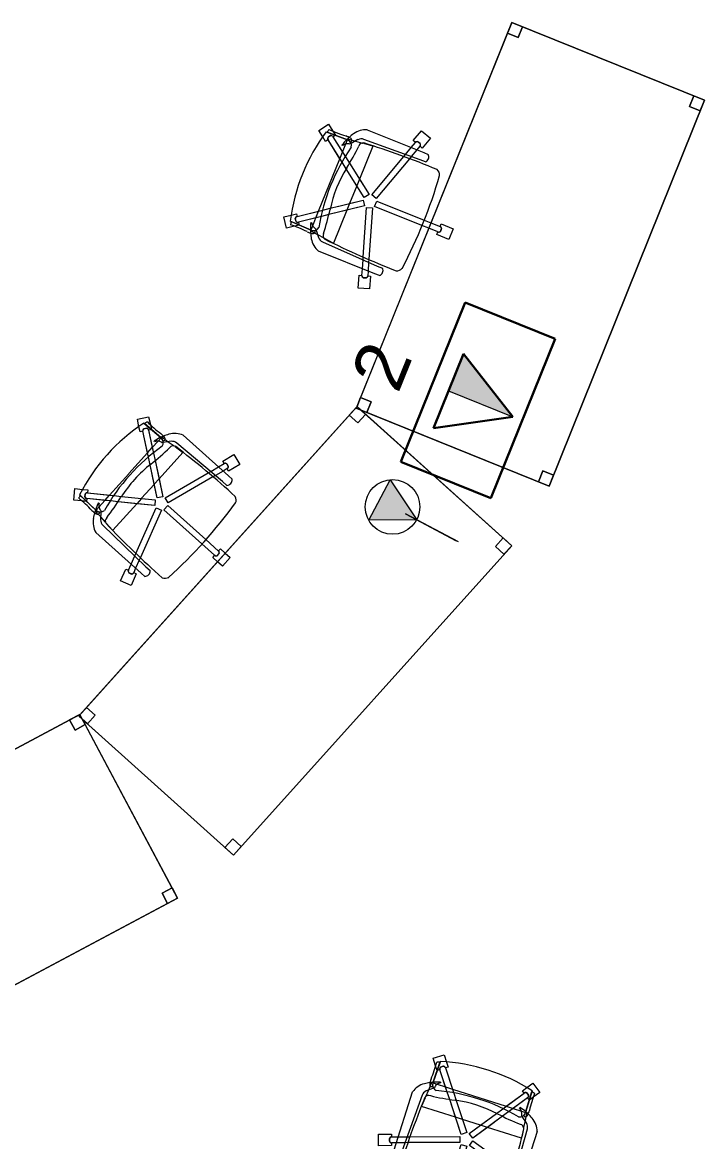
# Model space of a CAD drawing. Header units: inches. Extents: x 385 to 2249, y -1773 to -36.
# Drawn here: x 736 to 854.1, y -445.7 to -252 of the extents above; entities that cross this region are included whole.
import ezdxf

# ---------------------------------------------------------------- set-up
doc = ezdxf.new("R2010")
doc.units = ezdxf.units.IN
doc.header["$MEASUREMENT"] = 0
doc.layers.add('A-ANNO-NOTE', color=131, linetype='Continuous', lineweight=30)
doc.layers.add('I-FURN', color=30, linetype='Continuous', lineweight=9)
doc.styles.add('Swis721 Lt BT', font='swissl.ttf', dxfattribs={"height": 9})

# ---------------------------------------------------------------- blocks, each defined once
blk = doc.blocks.new('Rectangular Table - Rectangular Table-5809081-Level 6 POWER _ SIGNAL')
at = {"layer": 'I-FURN'}
for p, q in [((-34, 18), (-36, 18)), ((-36, 18), (-36, 16)), ((-36, 16), (-36, 18)), ((-36, 18), (-34, 18)), ((36, 18), (-36, 18)), ((-36, 18), (-36, -18)), ((-36, -18), (-36, 18)), ((-36, 18), (36, 18)), ((-34, 16), (-34, 18)), ((-34, 18), (-34, 16)), ((34, 18), (34, 16)), ((36, 18), (34, 18)), ((34, 18), (36, 18)), ((34, 16), (34, 18)), ((36, 16), (36, 18)), ((36, 18), (36, 16)), ((36, -18), (36, 18)), ((36, 18), (36, -17.1)), ((-36, 16), (-34, 16)), ((-34, 16), (-36, 16)), ((34, 16), (36, 16)), ((36, 16), (34, 16)), ((-34, -16), (-36, -16)), ((-36, -16), (-36, -18)), ((-36, -18), (-36, -16)), ((-36, -16), (-34, -16)), ((-34, -18), (-34, -16)), ((-34, -16), (-34, -18)), ((36, -16), (34, -16)), ((34, -16), (34, -18)), ((34, -18), (34, -16)), ((34, -16), (36, -16)), ((36, -17.1), (36, -16)), ((36, -16), (36, -17.1)), ((36, -18), (36, -17.1)), ((36, -17.1), (36, -18)), ((36, -17.1), (36, -18)), ((-36, -18), (-34, -18)), ((-34, -18), (-36, -18)), ((-36, -18), (36, -18)), ((35.77, -18), (-36, -18)), ((34, -18), (35.77, -18)), ((35.77, -18), (34, -18)), ((35.77, -18), (36, -18)), ((36, -18), (35.77, -18)), ((36, -18), (35.77, -18))]:
    blk.add_line(p, q, dxfattribs=at)
blk = doc.blocks.new('Rectangular Table - Rectangular Table-V148-Level 6 POWER _ SIGNAL')
at = {"layer": 'I-FURN'}
for p, q in [((-34, 18), (-36, 18)), ((-36, 18), (-36, 16)), ((-36, 16), (-36, 18)), ((-36, 18), (-34, 18)), ((36, 18), (-36, 18)), ((-36, 18), (-36, -18)), ((-36, -17.08), (-36, 18)), ((-36, 18), (36, 18)), ((-34, 16), (-34, 18)), ((-34, 18), (-34, 16)), ((34, 18), (34, 16)), ((36, 18), (34, 18)), ((34, 18), (36, 18)), ((34, 16), (34, 18)), ((36, 16), (36, 18)), ((36, 18), (36, 16)), ((36, -18), (36, 18)), ((36, 18), (36, -17.22)), ((-36, 16), (-34, 16)), ((-34, 16), (-36, 16)), ((34, 16), (36, 16)), ((36, 16), (34, 16)), ((-34, -16), (-36, -16)), ((-36, -16), (-36, -17.08)), ((-36, -17.08), (-36, -16)), ((-36, -16), (-34, -16)), ((-36, -17.08), (-36, -18)), ((-36, -18), (-36, -17.08)), ((-36, -18), (-36, -17.08)), ((-34, -18), (-34, -16)), ((-34, -16), (-34, -18)), ((36, -16), (34, -16)), ((34, -16), (34, -18)), ((34, -18), (34, -16)), ((34, -16), (36, -16)), ((36, -17.22), (36, -16)), ((36, -16), (36, -17.22)), ((36, -18), (36, -17.22)), ((36, -17.22), (36, -18)), ((36, -17.22), (36, -18)), ((-36, -18), (-35.91, -18)), ((-35.91, -18), (-36, -18)), ((-36, -18), (36, -18)), ((-35.91, -18), (-36, -18)), ((-35.91, -18), (-34, -18)), ((-34, -18), (-35.91, -18)), ((35.72, -18), (-35.91, -18)), ((34, -18), (35.72, -18)), ((35.72, -18), (34, -18)), ((35.72, -18), (36, -18)), ((36, -18), (35.72, -18)), ((36, -18), (35.72, -18))]:
    blk.add_line(p, q, dxfattribs=at)
blk = doc.blocks.new('Rectangular Table - Rectangular Table-5809082-Level 6 POWER _ SIGNAL')
at = {"layer": 'I-FURN'}
for p, q in [((-34, 18), (-36, 18)), ((-36, 18), (-36, 17.45)), ((-36, 17.45), (-36, 18)), ((-36, 18), (-34, 18)), ((36, 18), (-36, 18)), ((-36, 18), (-36, -18)), ((-36, 17.45), (-36, 18)), ((-36, 18), (36, 18)), ((-36, 17.45), (-36, 17.34)), ((-36, 17.34), (-36, 17.45)), ((-34, 16), (-34, 18)), ((-34, 18), (-34, 16)), ((34, 18), (34, 16)), ((36, 18), (34, 18)), ((34, 18), (36, 18)), ((34, 16), (34, 18)), ((36, 17.94), (36, 18)), ((36, 18), (36, 17.94)), ((36, -18), (36, 18)), ((36, 18), (36, 17.94)), ((36, 17.11), (36, 17.94)), ((36, 17.94), (36, 17.11)), ((36, 17.94), (36, 17.11)), ((-36, 17.34), (-36, 17.41)), ((-36, 17.34), (-36, 16)), ((-36, 16), (-36, 17.34)), ((-36, -18), (-36, 17.34)), ((-36, 16), (-34, 16)), ((-34, 16), (-36, 16)), ((34, 16), (36, 16)), ((36, 16), (34, 16)), ((36, 16), (36, 17.11)), ((36, 17.11), (36, 16)), ((36, 17.11), (36, -18)), ((-34, -16), (-36, -16)), ((-36, -16), (-36, -18)), ((-36, -18), (-36, -16)), ((-36, -16), (-34, -16)), ((-34, -18), (-34, -16)), ((-34, -16), (-34, -18)), ((36, -16), (34, -16)), ((34, -16), (34, -18)), ((34, -18), (34, -16)), ((34, -16), (36, -16)), ((36, -18), (36, -16)), ((36, -16), (36, -18)), ((-36, -18), (-34, -18)), ((-34, -18), (-36, -18)), ((-36, -18), (36, -18)), ((36, -18), (-36, -18)), ((34, -18), (36, -18)), ((36, -18), (34, -18))]:
    blk.add_line(p, q, dxfattribs=at)
blk = doc.blocks.new('F-Haworth_Chair_X99-Seminar - X99 Advanced Seminar Chair-V151-Level 6 POWER _ SIGNAL')
at = {"layer": 'I-FURN'}
for p, q in [((-1, 15.13), (1, 15.13)), ((-1, 14), (-1, 15.13)), ((-1, 15.13), (1, 15.13)), ((-1, 14), (-1, 15.13)), ((-1, 12.88), (-1, 14)), ((-1, 12.88), (-1, 14)), ((1, 15.13), (1, 14)), ((1, 15.13), (1, 14)), ((1, 14), (1, 12.88)), ((1, 14), (1, 12.88)), ((-0.52, 12.88), (-1, 12.88)), ((-0.52, 12.88), (-1, 12.88)), ((-0.5, 9.91), (-0.5, 12.88)), ((-0.5, 9.91), (-0.5, 12.88)), ((0.26, 13.26), (-0.26, 13.26)), ((0.26, 13.26), (-0.26, 13.26)), ((-0.25, 13.25), (0.25, 13.25)), ((-0.25, 13.25), (0.25, 13.25)), ((0.5, 12.88), (0.5, 9.91)), ((0.5, 12.88), (0.5, 9.91)), ((1, 12.88), (0.52, 12.88)), ((1, 12.88), (0.52, 12.88)), ((-0.5, 1.08), (-0.5, 9.91)), ((-0.5, 1.08), (-0.5, 9.91)), ((0.5, 9.91), (0.5, 1.08)), ((0.5, 9.91), (0.5, 1.08)), ((-11.32, 5.48), (-11.3, 6.32)), ((-9.92, 6.36), (-9.92, 5.36)), ((9.92, 5.36), (9.92, 6.36)), ((11.3, 6.32), (11.32, 5.48)), ((-14.69, 3.72), (-14.08, 5.62)), ((-14.69, 3.72), (-14.08, 5.62)), ((-14.08, 5.62), (-11.94, 4.93)), ((-14.08, 5.62), (-11.94, 4.93)), ((-12.53, 4.34), (-12.69, 3.85)), ((-12.53, 4.34), (-12.69, 3.85)), ((-12.68, 3.86), (-12.52, 4.33)), ((-12.68, 3.86), (-12.52, 4.33)), ((-11.94, 4.93), (-12.09, 4.47)), ((-11.94, 4.93), (-12.09, 4.47)), ((-12.09, 4.45), (-11.32, 4.21)), ((-12.09, 4.45), (-11.32, 4.21)), ((-11.32, -5.06), (-11.32, 5.48)), ((-11.32, 4.21), (-9.86, 3.73)), ((-11.32, 4.21), (-9.86, 3.73)), ((-9.92, 5.36), (-9.57, -4.97)), ((9.57, -4.97), (9.92, 5.36)), ((9.86, 3.73), (11.32, 4.21)), ((9.86, 3.73), (11.32, 4.21)), ((11.32, 5.48), (11.32, -5.06)), ((11.32, 4.21), (12.09, 4.45)), ((11.32, 4.21), (12.09, 4.45)), ((11.94, 4.93), (14.08, 5.62)), ((11.94, 4.93), (14.08, 5.62)), ((12.09, 4.47), (11.94, 4.93)), ((12.09, 4.47), (11.94, 4.93)), ((12.52, 4.33), (12.68, 3.86)), ((12.52, 4.33), (12.68, 3.86)), ((12.69, 3.85), (12.53, 4.34)), ((12.69, 3.85), (12.53, 4.34)), ((14.08, 5.62), (14.69, 3.72)), ((14.08, 5.62), (14.69, 3.72)), ((-12.55, 3.03), (-14.69, 3.72)), ((-12.55, 3.03), (-14.69, 3.72)), ((-12.4, 3.49), (-12.55, 3.03)), ((-12.4, 3.49), (-12.55, 3.03)), ((-11.32, 3.15), (-12.4, 3.5)), ((-11.32, 3.15), (-12.4, 3.5)), ((-9.83, 2.67), (-11.32, 3.15)), ((-9.83, 2.67), (-11.32, 3.15)), ((-9.86, 3.73), (-9.38, 3.57)), ((-9.86, 3.73), (-9.38, 3.57)), ((-9.38, 2.52), (-9.83, 2.67)), ((-9.38, 2.52), (-9.83, 2.67)), ((-9.38, 3.57), (-0.87, 0.81)), ((-9.38, 3.57), (-0.87, 0.81)), ((-1.18, -0.14), (-9.37, 2.52)), ((-1.18, -0.14), (-9.37, 2.52)), ((0.87, 0.81), (9.38, 3.57)), ((0.87, 0.81), (9.38, 3.57)), ((9.37, 2.52), (1.18, -0.14)), ((9.37, 2.52), (1.18, -0.14)), ((9.83, 2.67), (9.37, 2.52)), ((9.83, 2.67), (9.37, 2.52)), ((9.38, 3.57), (9.86, 3.73)), ((9.38, 3.57), (9.86, 3.73)), ((11.32, 3.15), (9.83, 2.67)), ((11.32, 3.15), (9.83, 2.67)), ((12.4, 3.5), (11.32, 3.15)), ((12.4, 3.5), (11.32, 3.15)), ((12.55, 3.03), (12.4, 3.49)), ((12.55, 3.03), (12.4, 3.49)), ((14.69, 3.72), (12.55, 3.03)), ((14.69, 3.72), (12.55, 3.03)), ((-0.87, 0.81), (-1.18, -0.14)), ((-0.87, 0.81), (-1.18, -0.14)), ((0.5, 1.08), (-0.5, 1.08)), ((0.5, 1.08), (-0.5, 1.08)), ((1.18, -0.14), (0.87, 0.81)), ((1.18, -0.14), (0.87, 0.81)), ((-4.79, -5.75), (-1.04, -0.58)), ((-0.23, -1.17), (-3.68, -5.91)), ((-2.89, -3.12), (-1.04, -0.58)), ((-0.23, -1.17), (-1.65, -3.12)), ((-1.04, -0.58), (-0.23, -1.17)), ((-1.04, -0.58), (-0.23, -1.17)), ((0.23, -1.17), (1.04, -0.58)), ((0.23, -1.17), (1.04, -0.58)), ((1.65, -3.12), (0.23, -1.17)), ((3.68, -5.91), (0.23, -1.17)), ((1.04, -0.58), (2.89, -3.12)), ((1.04, -0.58), (4.79, -5.75)), ((-9.07, -3.12), (-2.89, -3.12)), ((-9.07, -3.2), (-9.07, -3.12)), ((-8.9, -4.8), (-9.07, -3.2)), ((-4.79, -5.75), (-2.89, -3.12)), ((-1.65, -3.12), (-3.68, -5.91)), ((-2.89, -3.12), (-1.65, -3.12)), ((-1.6, -3.12), (1.6, -3.12)), ((1.65, -3.12), (2.89, -3.12)), ((3.68, -5.91), (1.65, -3.12)), ((2.89, -3.12), (9.07, -3.12)), ((2.89, -3.12), (4.79, -5.75)), ((9.07, -3.2), (8.9, -4.8)), ((9.07, -3.12), (9.07, -3.2)), ((-8.88, -4.99), (-8.89, -4.91)), ((-8.75, -6.22), (-8.88, -4.99)), ((-5.57, -6.82), (-4.79, -5.75)), ((-5.57, -6.82), (-4.79, -5.75)), ((4.79, -5.75), (5.57, -6.82)), ((4.79, -5.75), (5.57, -6.82)), ((8.88, -4.99), (8.75, -6.22)), ((8.89, -4.91), (8.88, -4.99)), ((-9.13, -5.92), (-8.07, -6.77)), ((-8.68, -6.87), (-8.75, -6.22)), ((-8.62, -7.42), (-8.67, -6.95)), ((-8.6, -7.6), (-8.62, -7.43)), ((-8.61, -6.81), (-8.23, -6.95)), ((-8.49, -7.6), (-8.56, -7.6)), ((-8.42, -7.57), (-8.34, -11.37)), ((-8.34, -11.52), (-8.42, -7.57)), ((-7.65, -7.6), (-8.4, -7.6)), ((-8.07, -6.77), (-7.95, -6.87)), ((-7.97, -10.12), (-5.57, -6.82)), ((-7.97, -10.12), (-6.14, -7.6)), ((-6.14, -7.6), (-7.65, -7.6)), ((-4.47, -7.01), (-7.16, -10.71)), ((-4.9, -7.6), (-7.16, -10.71)), ((-6.14, -7.6), (-5.57, -6.82)), ((-4.9, -7.6), (-6.14, -7.6)), ((-4.47, -7.01), (-4.9, -7.6)), ((-0.1, -7.6), (-4.9, -7.6)), ((-3.68, -5.91), (-4.47, -7.01)), ((-3.68, -5.91), (-4.47, -7.01)), ((4.9, -7.6), (-0.08, -7.6)), ((4.47, -7.01), (3.7, -5.94)), ((4.47, -7.01), (3.7, -5.94)), ((4.9, -7.6), (4.47, -7.01)), ((7.16, -10.71), (4.47, -7.01)), ((6.14, -7.6), (4.9, -7.6)), ((7.16, -10.71), (4.9, -7.6)), ((5.57, -6.82), (6.14, -7.6)), ((5.57, -6.82), (7.97, -10.12)), ((7.65, -7.6), (6.14, -7.6)), ((6.14, -7.6), (7.97, -10.12)), ((8.4, -7.6), (7.65, -7.6)), ((7.95, -6.87), (8.07, -6.77)), ((8.07, -6.77), (9.13, -5.92)), ((8.23, -6.95), (8.61, -6.81)), ((8.34, -11.37), (8.42, -7.57)), ((8.42, -7.57), (8.34, -11.52)), ((8.56, -7.6), (8.49, -7.6)), ((8.62, -7.43), (8.6, -7.6)), ((8.66, -7.03), (8.62, -7.42)), ((8.68, -6.91), (8.67, -6.98)), ((8.75, -6.22), (8.68, -6.87)), ((-7.18, -7.99), (-7.21, -8.13)), ((7.21, -8.13), (7.18, -7.99)), ((-9.7, -11.65), (-8.88, -10.52)), ((-9.7, -11.65), (-8.88, -10.52)), ((-8.88, -10.52), (-8.38, -9.83)), ((-8.88, -10.52), (-8.38, -9.83)), ((-8.38, -9.83), (-7.99, -10.11)), ((-8.38, -9.83), (-7.99, -10.11)), ((-8, -10.58), (-7.59, -10.88)), ((-8, -10.58), (-7.59, -10.88)), ((-7.59, -10.87), (-7.99, -10.57)), ((-7.59, -10.87), (-7.99, -10.57)), ((-6.76, -11), (-7.29, -11.74)), ((-6.76, -11), (-7.29, -11.74)), ((-7.15, -10.72), (-6.76, -11)), ((-7.15, -10.72), (-6.76, -11)), ((6.76, -11), (7.15, -10.72)), ((6.76, -11), (7.15, -10.72)), ((7.29, -11.74), (6.76, -11)), ((7.29, -11.74), (6.76, -11)), ((7.99, -10.57), (7.59, -10.87)), ((7.99, -10.57), (7.59, -10.87)), ((7.59, -10.88), (8, -10.58)), ((7.59, -10.88), (8, -10.58)), ((7.99, -10.11), (8.38, -9.83)), ((7.99, -10.11), (8.38, -9.83)), ((8.38, -9.83), (8.88, -10.52)), ((8.38, -9.83), (8.88, -10.52)), ((8.88, -10.52), (9.7, -11.65)), ((8.88, -10.52), (9.7, -11.65)), ((-8.08, -12.82), (-9.7, -11.65)), ((-8.08, -12.82), (-9.7, -11.65)), ((-7.29, -11.74), (-8.08, -12.82)), ((-7.29, -11.74), (-8.08, -12.82)), ((8.08, -12.82), (7.29, -11.74)), ((8.08, -12.82), (7.29, -11.74)), ((9.7, -11.65), (8.08, -12.82)), ((9.7, -11.65), (8.08, -12.82))]:
    blk.add_line(p, q, dxfattribs=at)
for centre, radius, start, end in [((-0.11, 12.88), 0.407, 111.1651, 180.8349), ((-0.11, 12.88), 0.407, 111.1651, 180.8349), ((-0.09, 12.88), 0.406, 112.6199, 180), ((-0.09, 12.88), 0.406, 166.524, 180), ((-0.09, 12.88), 0.406, 126.0959, 166.524), ((-0.09, 12.88), 0.406, 112.6199, 126.0959), ((0.09, 12.88), 0.406, 53.9041, 67.3801), ((0.09, 12.88), 0.406, 0, 67.3801), ((0.11, 12.88), 0.407, 359.1651, 68.8349), ((0.11, 12.88), 0.407, 359.1651, 68.8349), ((0.09, 12.88), 0.406, 0, 53.9041), ((0, -75.01), 84.96, 84.1475, 95.8525), ((-8.21, 8.28), 1.31, 110.0433, 159.9567), ((144.06, 7.32), 153.52, 179.4749, 184.5213), ((8.21, 8.28), 1.31, 20.0433, 69.9567), ((-144.06, 7.32), 153.52, 355.4787, 0.5251), ((-10.58, 5.68), 0.956, 45.8901, 138.1099), ((10.58, 5.68), 0.956, 41.8901, 134.1099), ((-12.22, 4.09), 0.407, 71.1651, 140.8349), ((-12.22, 4.09), 0.407, 71.1651, 140.8349), ((-12.22, 4.07), 0.406, 85.476, 139.3801), ((-12.22, 4.07), 0.406, 72, 139.3801), ((-12.22, 4.07), 0.406, 72, 85.476), ((12.22, 4.09), 0.407, 39.1651, 108.8349), ((12.22, 4.09), 0.407, 39.1651, 108.8349), ((12.22, 4.07), 0.406, 81.0479, 108), ((12.22, 4.07), 0.406, 40.6199, 108), ((12.22, 4.07), 0.406, 40.6199, 81.0479), ((-12.28, 3.88), 0.407, 183.1651, 252.8349), ((-12.28, 3.88), 0.407, 183.1651, 252.8349), ((-12.27, 3.89), 0.406, 184.6199, 198.0959), ((-12.27, 3.89), 0.406, 184.6199, 252), ((-12.27, 3.89), 0.406, 198.0959, 238.524), ((-12.27, 3.89), 0.406, 238.524, 252), ((12.27, 3.89), 0.406, 288, 355.3801), ((12.28, 3.88), 0.407, 287.1651, 356.8349), ((12.28, 3.88), 0.407, 287.1651, 356.8349), ((12.27, 3.89), 0.406, 288, 341.9041), ((12.27, 3.89), 0.406, 341.9041, 355.3801), ((-7.87, -3.92), 3.63, 198.1789, 238.0478), ((-8.18, -4.9), 1.39, 182.8013, 227.1078), ((-8.24, -4.59), 0.763, 194.2338, 275.7662), ((-11.32, -48.08), 42.84, 79.9767, 85.7699), ((11.32, -48.08), 42.84, 94.2301, 100.0233), ((8.24, -4.59), 0.763, 264.2338, 345.7662), ((8.18, -4.9), 1.39, 312.8922, 357.1987), ((7.87, -3.92), 3.63, 301.9522, 341.8211), ((-4.71, 1.15), 9.61, 238.0478, 243.9964), ((-5.2, -7.86), 3.74, 170.0936, 184.0143), ((-4.71, 1.15), 9.61, 243.9964, 246.4906), ((-8.28, -7.33), 0.613, 122.5427, 170.0936), ((-4.71, 1.15), 9.61, 246.6393, 247.073), ((-7.37, -7.55), 1.05, 95.9554, 181.1786), ((-7.37, -7.55), 1.05, 145.2002, 181.1786), ((-4.71, 1.15), 9.61, 247.2631, 254.9334), ((-6.55, -6.76), 1.38, 185.0878, 212.4248), ((-6.55, -6.76), 1.38, 214.0187, 242.9497), ((0, 26.49), 33.83, 257.2285, 282.7715), ((0, 15.97), 22.19, 259.9767, 280.0233), ((6.55, -6.76), 1.38, 297.0503, 325.9813), ((4.71, 1.15), 9.61, 285.0666, 292.7369), ((7.37, -7.55), 1.05, 358.8214, 84.0446), ((6.55, -6.76), 1.38, 327.5752, 354.9122), ((7.37, -7.55), 1.05, 358.8214, 34.7998), ((4.71, 1.15), 9.61, 292.927, 293.3607), ((4.71, 1.15), 9.61, 293.5094, 296.0036), ((8.28, -7.33), 0.613, 9.9064, 57.4573), ((5.2, -7.86), 3.74, 355.9857, 9.9064), ((4.71, 1.15), 9.61, 296.0036, 301.9522), ((-36.06, -10.03), 27.2, 357.4882, 4.0143), ((36.06, -10.03), 27.2, 175.9857, 182.5118), ((0, 20.73), 33.17, 254.4478, 255.4234), ((0, 20.29), 32.89, 255.304, 284.6925), ((-7.66, -10.36), 0.407, 143.1651, 212.8349), ((-7.66, -10.36), 0.407, 143.1651, 212.8349), ((-7.64, -10.36), 0.406, 144, 211.3801), ((-7.64, -10.36), 0.406, 144, 211.3801), ((-7.49, -10.47), 0.406, 256.6199, 324), ((-7.48, -10.49), 0.407, 255.1651, 324.8349), ((-7.48, -10.49), 0.407, 255.1651, 324.8349), ((-7.49, -10.47), 0.406, 256.6199, 297.0479), ((-7.49, -10.47), 0.406, 297.0479, 324), ((7.48, -10.49), 0.407, 215.1651, 284.8349), ((7.48, -10.49), 0.407, 215.1651, 284.8349), ((7.49, -10.47), 0.406, 216, 256.4281), ((7.49, -10.47), 0.406, 216, 283.3801), ((7.49, -10.47), 0.406, 256.4281, 283.3801), ((7.64, -10.36), 0.406, 328.6199, 36), ((7.64, -10.36), 0.406, 328.6199, 36), ((7.66, -10.36), 0.407, 8.967, 36.8349), ((7.66, -10.36), 0.407, 327.1651, 36.8349), ((7.66, -10.36), 0.407, 327.1651, 8.967), ((0, 20.73), 33.17, 284.5766, 285.5522)]:
    blk.add_arc(centre, radius, start, end, dxfattribs=at)
blk = doc.blocks.new('F-Haworth_Chair_X99-Seminar - X99 Advanced Seminar Chair-V152-Level 6 POWER _ SIGNAL')
at = {"layer": 'I-FURN'}
for p, q in [((-1, 15.13), (1, 15.13)), ((-1, 12.88), (-1, 15.13)), ((-1, 15.13), (1, 15.13)), ((-1, 12.88), (-1, 15.13)), ((1, 15.13), (1, 12.88)), ((1, 15.13), (1, 12.88)), ((-0.52, 12.88), (-1, 12.88)), ((-0.52, 12.88), (-1, 12.88)), ((-0.5, 11.17), (-0.5, 12.88)), ((-0.5, 11.17), (-0.5, 12.88)), ((0.26, 13.26), (-0.26, 13.26)), ((0.26, 13.26), (-0.26, 13.26)), ((-0.25, 13.25), (0.25, 13.25)), ((-0.25, 13.25), (0.25, 13.25)), ((0.5, 12.88), (0.5, 11.17)), ((0.5, 12.88), (0.5, 11.17)), ((1, 12.88), (0.52, 12.88)), ((1, 12.88), (0.52, 12.88)), ((-0.5, 9.91), (-0.5, 11.17)), ((-0.5, 9.91), (-0.5, 11.17)), ((-0.5, 1.08), (-0.5, 9.91)), ((-0.5, 1.08), (-0.5, 9.91)), ((0.5, 11.17), (0.5, 9.91)), ((0.5, 11.17), (0.5, 9.91)), ((0.5, 9.91), (0.5, 1.08)), ((0.5, 9.91), (0.5, 1.08)), ((-11.32, 5.48), (-11.3, 6.32)), ((-9.92, 6.36), (-9.92, 5.36)), ((9.92, 5.36), (9.92, 6.36)), ((11.3, 6.32), (11.32, 5.48)), ((-14.69, 3.72), (-14.08, 5.62)), ((-14.69, 3.72), (-14.08, 5.62)), ((-14.08, 5.62), (-11.94, 4.93)), ((-14.08, 5.62), (-11.94, 4.93)), ((-12.53, 4.34), (-12.69, 3.85)), ((-12.53, 4.34), (-12.69, 3.85)), ((-12.68, 3.86), (-12.52, 4.33)), ((-12.68, 3.86), (-12.52, 4.33)), ((-11.94, 4.93), (-12.09, 4.47)), ((-11.94, 4.93), (-12.09, 4.47)), ((-12.09, 4.45), (-11.32, 4.21)), ((-12.09, 4.45), (-11.32, 4.21)), ((-11.32, -5.06), (-11.32, 5.48)), ((-11.32, 4.21), (-9.86, 3.73)), ((-11.32, 4.21), (-9.86, 3.73)), ((-9.92, 5.36), (-9.57, -4.97)), ((9.57, -4.97), (9.92, 5.36)), ((9.86, 3.73), (11.32, 4.21)), ((9.86, 3.73), (11.32, 4.21)), ((11.32, 5.48), (11.32, -5.06)), ((11.32, 4.21), (12.09, 4.45)), ((11.32, 4.21), (12.09, 4.45)), ((11.94, 4.93), (14.08, 5.62)), ((11.94, 4.93), (14.08, 5.62)), ((12.09, 4.47), (11.94, 4.93)), ((12.09, 4.47), (11.94, 4.93)), ((12.52, 4.33), (12.68, 3.86)), ((12.52, 4.33), (12.68, 3.86)), ((12.69, 3.85), (12.53, 4.34)), ((12.69, 3.85), (12.53, 4.34)), ((14.08, 5.62), (14.69, 3.72)), ((14.08, 5.62), (14.69, 3.72)), ((-12.55, 3.03), (-14.69, 3.72)), ((-12.55, 3.03), (-14.69, 3.72)), ((-12.4, 3.49), (-12.55, 3.03)), ((-12.4, 3.49), (-12.55, 3.03)), ((-11.32, 3.15), (-12.4, 3.5)), ((-11.32, 3.15), (-12.4, 3.5)), ((-9.83, 2.67), (-11.32, 3.15)), ((-9.83, 2.67), (-11.32, 3.15)), ((-9.86, 3.73), (-9.38, 3.57)), ((-9.86, 3.73), (-9.38, 3.57)), ((-9.37, 2.52), (-9.83, 2.67)), ((-9.37, 2.52), (-9.83, 2.67)), ((-9.38, 3.57), (-0.87, 0.81)), ((-9.38, 3.57), (-0.87, 0.81)), ((-1.18, -0.14), (-9.37, 2.52)), ((-1.18, -0.14), (-9.37, 2.52)), ((0.87, 0.81), (9.38, 3.57)), ((0.87, 0.81), (9.38, 3.57)), ((9.37, 2.52), (1.18, -0.14)), ((9.37, 2.52), (1.18, -0.14)), ((9.83, 2.67), (9.37, 2.52)), ((9.83, 2.67), (9.37, 2.52)), ((9.38, 3.57), (9.86, 3.73)), ((9.38, 3.57), (9.86, 3.73)), ((11.32, 3.15), (9.83, 2.67)), ((11.32, 3.15), (9.83, 2.67)), ((12.4, 3.5), (11.32, 3.15)), ((12.4, 3.5), (11.32, 3.15)), ((12.55, 3.03), (12.4, 3.49)), ((12.55, 3.03), (12.4, 3.49)), ((14.69, 3.72), (12.55, 3.03)), ((14.69, 3.72), (12.55, 3.03)), ((-0.87, 0.81), (-1.18, -0.14)), ((-0.87, 0.81), (-1.18, -0.14)), ((0.5, 1.08), (-0.5, 1.08)), ((0.5, 1.08), (-0.5, 1.08)), ((1.18, -0.14), (0.87, 0.81)), ((1.18, -0.14), (0.87, 0.81)), ((-4.79, -5.75), (-1.04, -0.58)), ((-0.23, -1.17), (-3.68, -5.91)), ((-2.89, -3.12), (-1.04, -0.58)), ((-0.23, -1.17), (-1.65, -3.12)), ((-1.04, -0.58), (-0.23, -1.17)), ((-1.04, -0.58), (-0.23, -1.17)), ((0.23, -1.17), (1.04, -0.58)), ((0.23, -1.17), (1.04, -0.58)), ((1.65, -3.12), (0.23, -1.17)), ((2.78, -4.68), (0.23, -1.17)), ((1.04, -0.58), (2.89, -3.12)), ((1.04, -0.58), (4.79, -5.75)), ((-9.07, -3.12), (-2.89, -3.12)), ((-9.07, -3.2), (-9.07, -3.12)), ((-8.9, -4.8), (-9.07, -3.2)), ((-4.79, -5.75), (-2.89, -3.12)), ((-1.65, -3.12), (-3.68, -5.91)), ((-2.89, -3.12), (-1.65, -3.12)), ((-1.65, -3.12), (1.65, -3.12)), ((1.65, -3.12), (2.89, -3.12)), ((2.78, -4.68), (1.65, -3.12)), ((2.89, -3.12), (9.07, -3.12)), ((2.89, -3.12), (4.79, -5.75)), ((9.07, -3.2), (8.9, -4.8)), ((9.07, -3.12), (9.07, -3.2)), ((-8.88, -4.99), (-8.89, -4.91)), ((-8.75, -6.22), (-8.88, -4.99)), ((-5.57, -6.82), (-4.79, -5.75)), ((-5.57, -6.82), (-4.79, -5.75)), ((3.68, -5.91), (2.81, -4.71)), ((3.68, -5.91), (2.81, -4.71)), ((4.79, -5.75), (5.57, -6.82)), ((4.79, -5.75), (5.57, -6.82)), ((8.88, -4.99), (8.75, -6.22)), ((8.89, -4.91), (8.88, -4.99)), ((-9.13, -5.92), (-8.07, -6.77)), ((-8.68, -6.87), (-8.75, -6.22)), ((-8.62, -7.42), (-8.68, -6.87)), ((-8.6, -7.6), (-8.62, -7.43)), ((-8.61, -6.81), (-8.23, -6.95)), ((-8.49, -7.6), (-8.56, -7.6)), ((-8.42, -7.57), (-8.34, -11.37)), ((-8.34, -11.52), (-8.42, -7.57)), ((-7.65, -7.6), (-8.4, -7.6)), ((-8.07, -6.77), (-7.95, -6.87)), ((-7.97, -10.12), (-5.57, -6.82)), ((-7.97, -10.12), (-6.14, -7.6)), ((-6.14, -7.6), (-7.65, -7.6)), ((-4.47, -7.01), (-7.16, -10.71)), ((-4.9, -7.6), (-7.16, -10.71)), ((-6.14, -7.6), (-5.57, -6.82)), ((-4.9, -7.6), (-6.14, -7.6)), ((-4.47, -7.01), (-4.9, -7.6)), ((4.9, -7.6), (-4.9, -7.6)), ((-3.68, -5.91), (-4.47, -7.01)), ((-3.68, -5.91), (-4.47, -7.01)), ((4.47, -7.01), (3.68, -5.91)), ((4.47, -7.01), (3.68, -5.91)), ((4.9, -7.6), (4.47, -7.01)), ((7.16, -10.71), (4.47, -7.01)), ((6.14, -7.6), (4.9, -7.6)), ((7.16, -10.71), (4.9, -7.6)), ((5.57, -6.82), (6.14, -7.6)), ((5.57, -6.82), (7.97, -10.12)), ((7.65, -7.6), (6.14, -7.6)), ((6.14, -7.6), (7.97, -10.12)), ((8.4, -7.6), (7.65, -7.6)), ((7.95, -6.87), (8.07, -6.77)), ((8.07, -6.77), (9.13, -5.92)), ((8.23, -6.95), (8.61, -6.81)), ((8.34, -11.37), (8.42, -7.57)), ((8.42, -7.57), (8.34, -11.52)), ((8.56, -7.6), (8.49, -7.6)), ((8.62, -7.43), (8.6, -7.6)), ((8.68, -6.91), (8.62, -7.42)), ((8.75, -6.22), (8.68, -6.83)), ((-7.18, -7.99), (-7.21, -8.13)), ((7.21, -8.13), (7.18, -7.99)), ((-9.7, -11.65), (-8.88, -10.52)), ((-9.7, -11.65), (-8.88, -10.52)), ((-8.88, -10.52), (-8.38, -9.83)), ((-8.88, -10.52), (-8.38, -9.83)), ((-8.38, -9.83), (-7.99, -10.11)), ((-8.38, -9.83), (-7.99, -10.11)), ((-8, -10.58), (-7.59, -10.88)), ((-8, -10.58), (-7.59, -10.88)), ((-7.59, -10.87), (-7.99, -10.57)), ((-7.59, -10.87), (-7.99, -10.57)), ((-6.76, -11), (-7.29, -11.74)), ((-6.76, -11), (-7.29, -11.74)), ((-7.15, -10.72), (-6.76, -11)), ((-7.15, -10.72), (-6.76, -11)), ((6.76, -11), (7.15, -10.72)), ((6.76, -11), (7.15, -10.72)), ((7.29, -11.74), (6.76, -11)), ((7.29, -11.74), (6.76, -11)), ((7.99, -10.57), (7.59, -10.87)), ((7.99, -10.57), (7.59, -10.87)), ((7.59, -10.88), (8, -10.58)), ((7.59, -10.88), (8, -10.58)), ((7.99, -10.11), (8.38, -9.83)), ((7.99, -10.11), (8.38, -9.83)), ((8.38, -9.83), (8.88, -10.52)), ((8.38, -9.83), (8.88, -10.52)), ((8.88, -10.52), (9.7, -11.65)), ((8.88, -10.52), (9.7, -11.65)), ((-8.08, -12.82), (-9.7, -11.65)), ((-8.08, -12.82), (-9.7, -11.65)), ((-7.29, -11.74), (-8.08, -12.82)), ((-7.29, -11.74), (-8.08, -12.82)), ((8.08, -12.82), (7.29, -11.74)), ((8.08, -12.82), (7.29, -11.74)), ((9.7, -11.65), (8.08, -12.82)), ((9.7, -11.65), (8.08, -12.82))]:
    blk.add_line(p, q, dxfattribs=at)
for centre, radius, start, end in [((-0.11, 12.88), 0.407, 111.1651, 180.8349), ((-0.11, 12.88), 0.407, 111.1651, 180.8349), ((-0.09, 12.88), 0.406, 112.6199, 180), ((-0.09, 12.88), 0.406, 166.524, 180), ((-0.09, 12.88), 0.406, 126.0959, 166.524), ((-0.09, 12.88), 0.406, 112.6199, 126.0959), ((0.09, 12.88), 0.406, 53.9041, 67.3801), ((0.09, 12.88), 0.406, 0, 67.3801), ((0.11, 12.88), 0.407, 359.1651, 68.8349), ((0.11, 12.88), 0.407, 359.1651, 68.8349), ((0.09, 12.88), 0.406, 0, 53.9041), ((0, -75.01), 84.96, 84.1475, 95.8525), ((-8.21, 8.28), 1.31, 110.0433, 159.9567), ((144.06, 7.32), 153.52, 179.4749, 184.5213), ((8.21, 8.28), 1.31, 20.0433, 69.9567), ((-144.06, 7.32), 153.52, 355.4787, 0.5251), ((-10.58, 5.68), 0.956, 45.8901, 138.1099), ((10.58, 5.68), 0.956, 41.8901, 134.1099), ((-12.22, 4.09), 0.407, 71.1651, 140.8349), ((-12.22, 4.09), 0.407, 71.1651, 140.8349), ((-12.22, 4.07), 0.406, 85.476, 139.3801), ((-12.22, 4.07), 0.406, 72, 139.3801), ((-12.22, 4.07), 0.406, 72, 85.476), ((12.22, 4.09), 0.407, 39.1651, 108.8349), ((12.22, 4.09), 0.407, 39.1651, 108.8349), ((12.22, 4.07), 0.406, 81.0479, 108), ((12.22, 4.07), 0.406, 40.6199, 108), ((12.22, 4.07), 0.406, 40.6199, 81.0479), ((-12.28, 3.88), 0.407, 183.1651, 252.8349), ((-12.28, 3.88), 0.407, 183.1651, 252.8349), ((-12.27, 3.89), 0.406, 184.6199, 198.0959), ((-12.27, 3.89), 0.406, 184.6199, 252), ((-12.27, 3.89), 0.406, 198.0959, 238.524), ((-12.27, 3.89), 0.406, 238.524, 252), ((12.27, 3.89), 0.406, 288, 355.3801), ((12.28, 3.88), 0.407, 287.1651, 356.8349), ((12.28, 3.88), 0.407, 287.1651, 356.8349), ((12.27, 3.89), 0.406, 288, 341.9041), ((12.27, 3.89), 0.406, 341.9041, 355.3801), ((-7.87, -3.92), 3.63, 198.1789, 238.0478), ((-8.18, -4.9), 1.39, 182.8013, 227.1078), ((-8.24, -4.59), 0.763, 194.2338, 275.7662), ((-11.32, -48.08), 42.84, 79.9767, 85.7699), ((11.32, -48.08), 42.84, 94.2301, 100.0233), ((8.24, -4.59), 0.763, 264.2338, 345.7662), ((8.18, -4.9), 1.39, 312.8922, 357.1987), ((7.87, -3.92), 3.63, 301.9522, 341.8211), ((-4.71, 1.15), 9.61, 238.0478, 243.9964), ((-5.2, -7.86), 3.74, 170.0936, 184.0143), ((-4.71, 1.15), 9.61, 243.9964, 246.4906), ((-8.28, -7.33), 0.613, 122.5427, 170.0936), ((-4.71, 1.15), 9.61, 246.6393, 247.073), ((-7.37, -7.55), 1.05, 95.9554, 181.1786), ((-7.37, -7.55), 1.05, 145.2002, 181.1786), ((-4.71, 1.15), 9.61, 247.2631, 254.9334), ((-6.55, -6.76), 1.38, 185.0878, 212.4248), ((-6.55, -6.76), 1.38, 214.0187, 242.9497), ((0, 26.49), 33.83, 257.2285, 282.7715), ((0, 15.97), 22.19, 259.9767, 280.0233), ((6.55, -6.76), 1.38, 297.0503, 325.9813), ((4.71, 1.15), 9.61, 285.0666, 292.7369), ((7.37, -7.55), 1.05, 358.8214, 84.0446), ((6.55, -6.76), 1.38, 327.5752, 354.9122), ((7.37, -7.55), 1.05, 358.8214, 34.7998), ((4.71, 1.15), 9.61, 292.927, 293.3607), ((4.71, 1.15), 9.61, 293.5094, 296.0036), ((8.28, -7.33), 0.613, 9.9064, 57.4573), ((5.2, -7.86), 3.74, 355.9857, 9.9064), ((4.71, 1.15), 9.61, 296.1726, 301.9522), ((-36.06, -10.03), 27.2, 357.4882, 4.0143), ((36.06, -10.03), 27.2, 175.9857, 182.5118), ((0, 20.73), 33.17, 254.4478, 255.4234), ((0, 20.29), 32.89, 255.304, 284.6925), ((-7.66, -10.36), 0.407, 143.1651, 212.8349), ((-7.66, -10.36), 0.407, 143.1651, 212.8349), ((-7.64, -10.36), 0.406, 144, 211.3801), ((-7.64, -10.36), 0.406, 144, 211.3801), ((-7.49, -10.47), 0.406, 256.6199, 324), ((-7.48, -10.49), 0.407, 255.1651, 324.8349), ((-7.49, -10.47), 0.406, 256.6199, 297.0479), ((-7.48, -10.49), 0.407, 255.1651, 283.033), ((-7.48, -10.49), 0.407, 283.033, 296.967), ((-7.49, -10.47), 0.406, 297.0479, 324), ((-7.48, -10.49), 0.407, 296.967, 310.9009), ((-7.48, -10.49), 0.407, 310.9009, 324.8349), ((7.48, -10.49), 0.407, 215.1651, 229.0991), ((7.48, -10.49), 0.407, 215.1651, 284.8349), ((7.49, -10.47), 0.406, 216, 256.4281), ((7.49, -10.47), 0.406, 216, 283.3801), ((7.48, -10.49), 0.407, 229.0991, 284.8349), ((7.49, -10.47), 0.406, 256.4281, 283.3801), ((7.64, -10.36), 0.406, 328.6199, 36), ((7.64, -10.36), 0.406, 328.6199, 36), ((7.66, -10.36), 0.407, 22.9009, 36.8349), ((7.66, -10.36), 0.407, 327.1651, 36.8349), ((7.66, -10.36), 0.407, 327.1651, 341.0991), ((7.66, -10.36), 0.407, 8.967, 22.9009), ((7.66, -10.36), 0.407, 341.0991, 355.033), ((7.66, -10.36), 0.407, 355.033, 8.967), ((0, 20.73), 33.17, 284.5766, 285.5522)]:
    blk.add_arc(centre, radius, start, end, dxfattribs=at)
blk = doc.blocks.new('F-Haworth_Chair_X99-Seminar - X99 Advanced Seminar Chair-V178-Level 6 POWER _ SIGNAL')
at = {"layer": 'I-FURN'}
for p, q in [((-1, 15.13), (1, 15.13)), ((-1, 12.88), (-1, 15.13)), ((-1, 15.13), (1, 15.13)), ((-1, 12.88), (-1, 15.13)), ((1, 15.13), (1, 12.88)), ((1, 15.13), (1, 12.88)), ((-0.52, 12.88), (-1, 12.88)), ((-0.52, 12.88), (-1, 12.88)), ((-0.5, 9.92), (-0.5, 12.88)), ((-0.5, 9.92), (-0.5, 12.88)), ((0.26, 13.26), (-0.26, 13.26)), ((0.26, 13.26), (-0.26, 13.26)), ((-0.25, 13.25), (0.25, 13.25)), ((-0.25, 13.25), (0.25, 13.25)), ((0.5, 12.88), (0.5, 9.91)), ((0.5, 12.88), (0.5, 9.91)), ((1, 12.88), (0.52, 12.88)), ((1, 12.88), (0.52, 12.88)), ((-0.5, 1.08), (-0.5, 9.91)), ((-0.5, 1.08), (-0.5, 9.91)), ((0.5, 9.91), (0.5, 1.08)), ((0.5, 9.91), (0.5, 1.08)), ((-11.32, 5.48), (-11.3, 6.32)), ((-9.92, 6.36), (-9.92, 5.36)), ((9.92, 5.36), (9.92, 6.36)), ((11.3, 6.32), (11.32, 5.48)), ((-14.69, 3.72), (-14.08, 5.62)), ((-14.69, 3.72), (-14.08, 5.62)), ((-14.08, 5.62), (-11.94, 4.93)), ((-14.08, 5.62), (-11.94, 4.93)), ((-12.53, 4.34), (-12.69, 3.85)), ((-12.53, 4.34), (-12.69, 3.85)), ((-12.68, 3.86), (-12.52, 4.33)), ((-12.68, 3.86), (-12.52, 4.33)), ((-11.94, 4.93), (-12.09, 4.47)), ((-11.94, 4.93), (-12.09, 4.47)), ((-12.09, 4.45), (-11.32, 4.21)), ((-12.09, 4.45), (-11.32, 4.21)), ((-11.32, -5.06), (-11.32, 5.48)), ((-11.32, 4.21), (-9.86, 3.73)), ((-11.32, 4.21), (-9.86, 3.73)), ((-9.92, 5.36), (-9.57, -4.97)), ((9.57, -4.97), (9.92, 5.36)), ((9.86, 3.73), (11.32, 4.21)), ((9.86, 3.73), (11.32, 4.21)), ((11.32, 5.48), (11.32, -5.06)), ((11.32, 4.21), (12.09, 4.45)), ((11.32, 4.21), (12.09, 4.45)), ((11.94, 4.93), (14.08, 5.62)), ((11.94, 4.93), (14.08, 5.62)), ((12.09, 4.47), (11.94, 4.93)), ((12.09, 4.47), (11.94, 4.93)), ((12.52, 4.33), (12.68, 3.86)), ((12.52, 4.33), (12.68, 3.86)), ((12.69, 3.85), (12.53, 4.34)), ((12.69, 3.85), (12.53, 4.34)), ((14.08, 5.62), (14.69, 3.72)), ((14.08, 5.62), (14.69, 3.72)), ((-12.55, 3.03), (-14.69, 3.72)), ((-12.55, 3.03), (-14.69, 3.72)), ((-12.4, 3.49), (-12.55, 3.03)), ((-12.4, 3.49), (-12.55, 3.03)), ((-11.32, 3.15), (-12.4, 3.5)), ((-11.32, 3.15), (-12.4, 3.5)), ((-9.83, 2.67), (-11.32, 3.15)), ((-9.83, 2.67), (-11.32, 3.15)), ((-9.86, 3.73), (-9.38, 3.57)), ((-9.86, 3.73), (-9.38, 3.57)), ((-9.37, 2.52), (-9.83, 2.67)), ((-9.37, 2.52), (-9.83, 2.67)), ((-9.38, 3.57), (-0.87, 0.81)), ((-9.38, 3.57), (-0.87, 0.81)), ((-1.18, -0.14), (-9.37, 2.52)), ((-1.18, -0.14), (-9.37, 2.52)), ((0.87, 0.81), (9.38, 3.57)), ((0.87, 0.81), (9.38, 3.57)), ((9.37, 2.52), (1.18, -0.14)), ((9.37, 2.52), (1.18, -0.14)), ((9.83, 2.67), (9.37, 2.52)), ((9.83, 2.67), (9.37, 2.52)), ((9.38, 3.57), (9.86, 3.73)), ((9.38, 3.57), (9.86, 3.73)), ((11.32, 3.15), (9.83, 2.67)), ((11.32, 3.15), (9.83, 2.67)), ((12.4, 3.5), (11.32, 3.15)), ((12.4, 3.5), (11.32, 3.15)), ((12.55, 3.03), (12.4, 3.49)), ((12.55, 3.03), (12.4, 3.49)), ((14.69, 3.72), (12.55, 3.03)), ((14.69, 3.72), (12.55, 3.03)), ((-0.87, 0.81), (-1.18, -0.14)), ((-0.87, 0.81), (-1.18, -0.14)), ((0.5, 1.08), (-0.5, 1.08)), ((0.5, 1.08), (-0.5, 1.08)), ((1.18, -0.14), (0.87, 0.81)), ((1.18, -0.14), (0.87, 0.81)), ((-4.79, -5.75), (-1.04, -0.58)), ((-0.23, -1.17), (-3.68, -5.91)), ((-2.89, -3.12), (-1.04, -0.58)), ((-0.23, -1.17), (-1.65, -3.12)), ((-1.04, -0.58), (-0.23, -1.17)), ((-1.04, -0.58), (-0.23, -1.17)), ((0.23, -1.17), (1.04, -0.58)), ((0.23, -1.17), (1.04, -0.58)), ((1.65, -3.12), (0.23, -1.17)), ((3.68, -5.91), (0.23, -1.17)), ((1.04, -0.58), (2.89, -3.12)), ((1.04, -0.58), (4.79, -5.75)), ((-9.07, -3.12), (-2.89, -3.12)), ((-9.07, -3.2), (-9.07, -3.12)), ((-8.9, -4.8), (-9.07, -3.2)), ((-4.79, -5.75), (-2.89, -3.12)), ((-1.65, -3.12), (-3.68, -5.91)), ((-2.89, -3.12), (-1.65, -3.12)), ((-1.65, -3.12), (1.65, -3.12)), ((1.65, -3.12), (2.89, -3.12)), ((3.68, -5.91), (1.65, -3.12)), ((2.89, -3.12), (9.07, -3.12)), ((2.89, -3.12), (4.79, -5.75)), ((9.07, -3.2), (8.9, -4.8)), ((9.07, -3.12), (9.07, -3.2)), ((-8.88, -4.99), (-8.89, -4.91)), ((-8.75, -6.22), (-8.88, -4.99)), ((-5.57, -6.82), (-4.79, -5.75)), ((-5.57, -6.82), (-4.79, -5.75)), ((4.79, -5.75), (5.57, -6.82)), ((4.79, -5.75), (5.57, -6.82)), ((8.88, -4.99), (8.75, -6.22)), ((8.89, -4.91), (8.88, -4.99)), ((-9.13, -5.92), (-8.07, -6.77)), ((-8.68, -6.87), (-8.75, -6.22)), ((-8.64, -7.21), (-8.68, -6.87)), ((-8.62, -7.42), (-8.64, -7.23)), ((-8.6, -7.6), (-8.62, -7.43)), ((-8.61, -6.81), (-8.23, -6.95)), ((-8.49, -7.6), (-8.56, -7.6)), ((-8.42, -7.57), (-8.34, -11.37)), ((-8.34, -11.52), (-8.42, -7.57)), ((-7.65, -7.6), (-8.4, -7.6)), ((-8.07, -6.77), (-7.95, -6.87)), ((-7.97, -10.12), (-5.57, -6.82)), ((-7.97, -10.12), (-6.14, -7.6)), ((-6.14, -7.6), (-7.65, -7.6)), ((-4.47, -7.01), (-7.16, -10.71)), ((-4.9, -7.6), (-7.16, -10.71)), ((-6.14, -7.6), (-5.57, -6.82)), ((-4.9, -7.6), (-6.14, -7.6)), ((-4.47, -7.01), (-4.9, -7.6)), ((4.9, -7.6), (-4.9, -7.6)), ((-3.68, -5.91), (-4.47, -7.01)), ((-3.68, -5.91), (-4.47, -7.01)), ((4.47, -7.01), (3.68, -5.91)), ((4.47, -7.01), (3.68, -5.91)), ((4.9, -7.6), (4.47, -7.01)), ((7.16, -10.71), (4.47, -7.01)), ((6.14, -7.6), (4.9, -7.6)), ((7.16, -10.71), (4.9, -7.6)), ((5.57, -6.82), (6.14, -7.6)), ((5.57, -6.82), (7.97, -10.12)), ((7.65, -7.6), (6.14, -7.6)), ((6.14, -7.6), (7.97, -10.12)), ((8.4, -7.6), (7.65, -7.6)), ((7.95, -6.87), (8.07, -6.77)), ((8.07, -6.77), (9.13, -5.92)), ((8.23, -6.95), (8.61, -6.81)), ((8.34, -11.37), (8.42, -7.57)), ((8.42, -7.57), (8.34, -11.52)), ((8.56, -7.6), (8.49, -7.6)), ((8.62, -7.43), (8.6, -7.6)), ((8.68, -6.91), (8.62, -7.42)), ((8.75, -6.22), (8.68, -6.87)), ((-7.18, -7.99), (-7.21, -8.13)), ((7.21, -8.13), (7.18, -7.99)), ((-9.7, -11.65), (-8.88, -10.52)), ((-9.7, -11.65), (-8.88, -10.52)), ((-8.88, -10.52), (-8.38, -9.83)), ((-8.88, -10.52), (-8.38, -9.83)), ((-8.38, -9.83), (-7.99, -10.11)), ((-8.38, -9.83), (-7.99, -10.11)), ((-8, -10.58), (-7.59, -10.88)), ((-8, -10.58), (-7.59, -10.88)), ((-7.59, -10.87), (-7.99, -10.57)), ((-7.59, -10.87), (-7.99, -10.57)), ((-6.76, -11), (-7.29, -11.74)), ((-6.76, -11), (-7.29, -11.74)), ((-7.15, -10.72), (-6.76, -11)), ((-7.15, -10.72), (-6.76, -11)), ((6.76, -11), (7.15, -10.72)), ((6.76, -11), (7.15, -10.72)), ((7.29, -11.74), (6.76, -11)), ((7.29, -11.74), (6.76, -11)), ((7.99, -10.57), (7.59, -10.87)), ((7.99, -10.57), (7.59, -10.87)), ((7.59, -10.88), (8, -10.58)), ((7.59, -10.88), (8, -10.58)), ((7.99, -10.11), (8.38, -9.83)), ((7.99, -10.11), (8.38, -9.83)), ((8.38, -9.83), (8.88, -10.52)), ((8.38, -9.83), (8.88, -10.52)), ((8.88, -10.52), (9.7, -11.65)), ((8.88, -10.52), (9.7, -11.65)), ((-8.08, -12.82), (-9.7, -11.65)), ((-8.08, -12.82), (-9.7, -11.65)), ((-7.29, -11.74), (-8.08, -12.82)), ((-7.29, -11.74), (-8.08, -12.82)), ((8.08, -12.82), (7.29, -11.74)), ((8.08, -12.82), (7.29, -11.74)), ((9.7, -11.65), (8.08, -12.82)), ((9.7, -11.65), (8.08, -12.82))]:
    blk.add_line(p, q, dxfattribs=at)
for centre, radius, start, end in [((-0.11, 12.88), 0.407, 111.1651, 180.8349), ((-0.11, 12.88), 0.407, 111.1651, 180.8349), ((-0.09, 12.88), 0.406, 112.6199, 180), ((-0.09, 12.88), 0.406, 166.524, 180), ((-0.09, 12.88), 0.406, 126.0959, 166.524), ((-0.09, 12.88), 0.406, 112.6199, 126.0959), ((0.09, 12.88), 0.406, 53.9041, 67.3801), ((0.09, 12.88), 0.406, 0, 67.3801), ((0.11, 12.88), 0.407, 359.1651, 68.8349), ((0.11, 12.88), 0.407, 359.1651, 68.8349), ((0.09, 12.88), 0.406, 0, 53.9041), ((0, -75.01), 84.96, 84.1475, 95.8525), ((-8.21, 8.28), 1.31, 110.0433, 159.9567), ((144.06, 7.32), 153.52, 179.4749, 184.5213), ((8.21, 8.28), 1.31, 20.0433, 69.9567), ((-144.06, 7.32), 153.52, 355.4787, 0.5251), ((-10.58, 5.68), 0.956, 45.8901, 138.1099), ((10.58, 5.68), 0.956, 41.8901, 134.1099), ((-12.22, 4.09), 0.407, 71.1651, 140.8349), ((-12.22, 4.09), 0.407, 71.1651, 140.8349), ((-12.22, 4.07), 0.406, 85.476, 139.3801), ((-12.22, 4.07), 0.406, 72, 139.3801), ((-12.22, 4.07), 0.406, 72, 85.476), ((12.22, 4.09), 0.407, 39.1651, 108.8349), ((12.22, 4.09), 0.407, 39.1651, 108.8349), ((12.22, 4.07), 0.406, 81.0479, 108), ((12.22, 4.07), 0.406, 40.6199, 108), ((12.22, 4.07), 0.406, 40.6199, 81.0479), ((-12.28, 3.88), 0.407, 183.1651, 252.8349), ((-12.28, 3.88), 0.407, 183.1651, 252.8349), ((-12.27, 3.89), 0.406, 184.6199, 198.0959), ((-12.27, 3.89), 0.406, 184.6199, 252), ((-12.27, 3.89), 0.406, 198.0959, 238.524), ((-12.27, 3.89), 0.406, 238.524, 252), ((12.27, 3.89), 0.406, 288, 355.3801), ((12.28, 3.88), 0.407, 287.1651, 356.8349), ((12.28, 3.88), 0.407, 287.1651, 356.8349), ((12.27, 3.89), 0.406, 288, 341.9041), ((12.27, 3.89), 0.406, 341.9041, 355.3801), ((-7.87, -3.92), 3.63, 198.1789, 238.0478), ((-8.18, -4.9), 1.39, 182.8013, 227.1078), ((-8.24, -4.59), 0.763, 194.2338, 275.7662), ((-11.32, -48.08), 42.84, 79.9767, 85.7699), ((11.32, -48.08), 42.84, 94.2301, 100.0233), ((8.24, -4.59), 0.763, 264.2338, 345.7662), ((8.18, -4.9), 1.39, 312.8922, 357.1987), ((7.87, -3.92), 3.63, 301.9522, 341.8211), ((-4.71, 1.15), 9.61, 238.0478, 243.9964), ((-5.2, -7.86), 3.74, 170.0936, 184.0143), ((-4.71, 1.15), 9.61, 243.9964, 246.4906), ((-8.28, -7.33), 0.613, 122.5427, 170.0936), ((-4.71, 1.15), 9.61, 246.6393, 247.073), ((-7.37, -7.55), 1.05, 95.9554, 181.1786), ((-7.37, -7.55), 1.05, 145.2002, 181.1786), ((-4.71, 1.15), 9.61, 247.2631, 254.9334), ((-6.55, -6.76), 1.38, 185.0878, 189.3471), ((-6.55, -6.76), 1.38, 189.8884, 212.4248), ((-6.55, -6.76), 1.38, 214.0187, 242.9497), ((0, 26.49), 33.83, 257.2285, 282.7715), ((0, 15.97), 22.19, 259.9767, 280.0233), ((6.55, -6.76), 1.38, 297.0503, 325.9813), ((4.71, 1.15), 9.61, 285.0666, 292.7369), ((7.37, -7.55), 1.05, 358.8214, 84.0446), ((6.55, -6.76), 1.38, 327.5752, 354.9122), ((7.37, -7.55), 1.05, 358.8214, 34.7998), ((4.71, 1.15), 9.61, 292.927, 293.3607), ((4.71, 1.15), 9.61, 293.5094, 296.0036), ((8.28, -7.33), 0.613, 9.9064, 57.4573), ((5.2, -7.86), 3.74, 355.9857, 9.9064), ((4.71, 1.15), 9.61, 296.0036, 301.9522), ((-36.06, -10.03), 27.2, 357.4882, 4.0143), ((36.06, -10.03), 27.2, 175.9857, 182.5118), ((0, 20.73), 33.17, 254.4478, 255.4234), ((0, 20.29), 32.89, 255.304, 284.6925), ((-7.66, -10.36), 0.407, 143.1651, 212.8349), ((-7.66, -10.36), 0.407, 171.033, 184.967), ((-7.66, -10.36), 0.407, 184.967, 198.9009), ((-7.66, -10.36), 0.407, 143.1651, 171.033), ((-7.64, -10.36), 0.406, 144, 211.3801), ((-7.64, -10.36), 0.406, 144, 211.3801), ((-7.66, -10.36), 0.407, 198.9009, 212.8349), ((-7.49, -10.47), 0.406, 256.6199, 324), ((-7.48, -10.49), 0.407, 255.1651, 324.8349), ((-7.49, -10.47), 0.406, 256.6199, 297.0479), ((-7.48, -10.49), 0.407, 255.1651, 296.967), ((-7.49, -10.47), 0.406, 297.0479, 324), ((-7.48, -10.49), 0.407, 296.967, 310.9009), ((-7.48, -10.49), 0.407, 310.9009, 324.8349), ((7.48, -10.49), 0.407, 215.1651, 256.967), ((7.48, -10.49), 0.407, 215.1651, 284.8349), ((7.49, -10.47), 0.406, 216, 256.4281), ((7.49, -10.47), 0.406, 216, 283.3801), ((7.48, -10.49), 0.407, 256.967, 270.9009), ((7.49, -10.47), 0.406, 256.4281, 269.9041), ((7.49, -10.47), 0.406, 269.9041, 283.3801), ((7.48, -10.49), 0.407, 270.9009, 284.8349), ((7.64, -10.36), 0.406, 328.6199, 36), ((7.64, -10.36), 0.406, 328.6199, 36), ((7.66, -10.36), 0.407, 22.9009, 36.8349), ((7.66, -10.36), 0.407, 327.1651, 36.8349), ((7.66, -10.36), 0.407, 327.1651, 341.0991), ((7.66, -10.36), 0.407, 8.967, 22.9009), ((7.66, -10.36), 0.407, 341.0991, 8.967), ((0, 20.73), 33.17, 284.5766, 285.5522)]:
    blk.add_arc(centre, radius, start, end, dxfattribs=at)

msp = doc.modelspace()

# ---------------------------------------------------------------- hatches: boundary and pattern name
at = {"layer": 'A-ANNO-NOTE', "lineweight": 9}
for points in [[(820.91, -320.25), (812.38, -309.33), (809.78, -315.75)], [(795.99, -338.09), (804.3, -338.04), (799.69, -331.12)]]:
    msp.add_hatch(color=256, dxfattribs=at).paths.add_polyline_path(points, flags=0)

# ---------------------------------------------------------------- linework, layer by layer
at = {"layer": 'A-ANNO-NOTE'}
for p, q in [((801.54, -327.99), (812.67, -300.44)), ((812.67, -300.44), (828.26, -306.73)), ((828.26, -306.73), (817.13, -334.29)), ((807.18, -322.17), (812.38, -309.33)), ((812.38, -309.33), (820.91, -320.25)), ((820.91, -320.25), (807.18, -322.17)), ((817.13, -334.29), (801.54, -327.99))]:
    msp.add_line(p, q, dxfattribs=at)
at = {"layer": 'A-ANNO-NOTE', "lineweight": 9}
for p, q in [((812.38, -309.33), (809.78, -315.75)), ((820.91, -320.25), (812.38, -309.33)), ((809.78, -315.75), (820.91, -320.25)), ((795.99, -338.09), (799.69, -331.12)), ((799.69, -331.12), (804.3, -338.04)), ((802.36, -337.02), (811.11, -341.66)), ((802.36, -337.02), (806.94, -339.45)), ((811.52, -341.88), (802.36, -337.02)), ((804.3, -338.04), (795.99, -338.09))]:
    msp.add_line(p, q, dxfattribs=at)
msp.add_circle((800.11, -335.82), 4.73, dxfattribs=at)

# ---------------------------------------------------------------- block references
at = {"layer": 'I-FURN'}
for name, p, rotation in [('Rectangular Table - Rectangular Table-5809081-Level 6 POWER _ SIGNAL', (823.97, -292.08), 248.0471415756774), ('F-Haworth_Chair_X99-Seminar - X99 Advanced Seminar Chair-V152-Level 6 POWER _ SIGNAL', (796.2, -282.94), 248.0471415756772), ('F-Haworth_Chair_X99-Seminar - X99 Advanced Seminar Chair-V151-Level 6 POWER _ SIGNAL', (760.08, -335.21), 228.0471415756773), ('Rectangular Table - Rectangular Table-V148-Level 6 POWER _ SIGNAL', (783.28, -357.27), 228.0471415756774), ('Rectangular Table - Rectangular Table-5809082-Level 6 POWER _ SIGNAL', (722.68, -404.55), 28.04714157567757), ('F-Haworth_Chair_X99-Seminar - X99 Advanced Seminar Chair-V178-Level 6 POWER _ SIGNAL', (812.82, -445.29), 162.3119574808694)]:
    msp.add_blockref(name, p, dxfattribs=dict(at, rotation=rotation))

# ---------------------------------------------------------------- texts
at = {"layer": 'A-ANNO-NOTE', "lineweight": 9, "insert": (792.7, -312.99), "char_height": 9, "width": 8.181, "attachment_point": 1, "rotation": 68, "style": 'Swis721 Lt BT'}
msp.add_mtext('2', dxfattribs=at)

doc.saveas('drawing.dxf')
